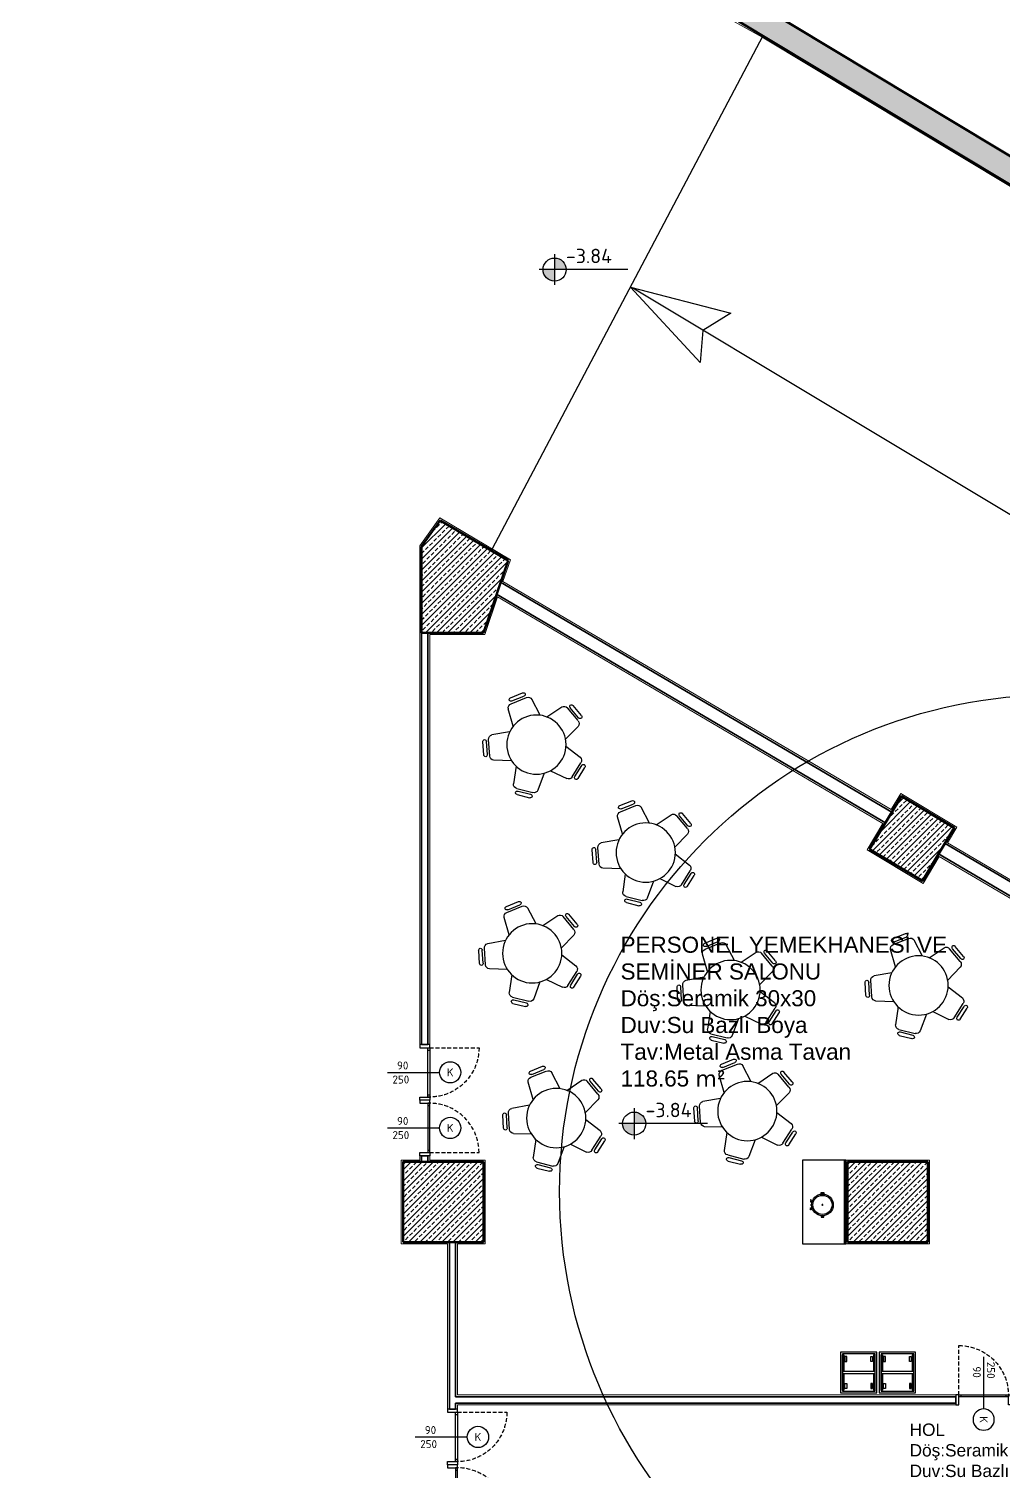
# Model space of a CAD drawing. Header units: millimetres. Extents: x 1443065 to 1517367, y 3763150 to 3779068.
# Drawn here: x 1464302 to 1465880, y 3768946 to 3771283 of the extents above; entities that cross this region are included whole.
import ezdxf
from ezdxf.enums import TextEntityAlignment as Align

# ---------------------------------------------------------------- set-up
doc = ezdxf.new("R2010")
doc.units = ezdxf.units.MM
doc.linetypes.add('HIDDEN', pattern=[9.525, 6.35, -3.175])
for name, color, linetype, lineweight in [('DUVAR', 2, 'Continuous', 35), ('MAHAL', 52, 'Continuous', 13), ('SIVA', 3, 'Continuous', 9), ('TASIYICI', 170, 'Continuous', 50), ('TEFRIS', 165, 'Continuous', 15)]:
    doc.layers.add(name, color=color, linetype=linetype, lineweight=lineweight)
for name, color, linetype in [('m-DOG_', 4, 'Continuous'), ('m-TAR_duvar', 8, 'Continuous'), ('m-TFR_vitrifiye', 1, 'Continuous'), ('m-TRF_', 1, 'Continuous'), ('m-YAZ_kot', 7, 'Continuous'), ('m-YAZ_poz', 7, 'Continuous'), ('MUTFAKEKİPMAN', 1, 'Continuous')]:
    doc.layers.add(name, color=color, linetype=linetype)
doc.styles.add('mono', font='isocpeur.ttf')
doc.styles.get("Standard").update_dxf_attribs({"font": 'arial.ttf'})

# ---------------------------------------------------------------- blocks, each defined once
blk = doc.blocks.new('m-plankot')
h = blk.add_hatch(color=256)
h.paths.add_polyline_path([(0, 0.144), (0, 0), (0.144, 0, 0.414214)])
h.paths.add_polyline_path([(0, -0.144), (0, 0), (-0.144, 0, 0.414214)])
for p, q in [((0, 0.192), (0, -0.192)), ((0.914, 0), (-0.192, 0))]:
    blk.add_line(p, q)
blk.add_circle((0, 0), 0.144)
blk.add_attdef('INCEKOT', (0.187, 0.1), '', height=0.18)
blk.add_attdef('KABAKOT', text='', height=0.18).set_placement((0.187, -0.1), align=Align.TOP_LEFT)
blk = doc.blocks.new('Ym-d5')
for p, q in [((-13.9, 37.5), (-7.7, 61)), ((-1.1, 64.9), (21.1, 61.4)), ((1.9, 67.5), (19.1, 64.7)), ((2.6, 72.3), (19.8, 69.6)), ((-60, 40.4), (-67.9, 24.8)), ((-51.9, 39), (-62.1, 19)), ((-22.2, 33.3), (-44.8, 42.1)), ((24.8, 31.4), (26.1, 55.6)), ((-55.7, 38.1), (-63.6, 22.6)), ((31.4, 24.8), (55.6, 26.1)), ((61.4, 21.1), (64.9, -1.1)), ((69.6, 19.8), (72.3, 2.6)), ((-40, -1.6), (-60.4, 11.6)), ((64.7, 19.1), (67.5, 1.9)), ((-38.5, -10.8), (-53.9, -29.6)), ((37.5, -13.9), (61, -7.7)), ((-53.1, -37.3), (-37.3, -53.1)), ((-10.8, -38.5), (-29.6, -53.9)), ((33.3, -22.2), (42.1, -44.8)), ((-56.9, -44.6), (-44.6, -56.9)), ((-53.5, -41.2), (-41.2, -53.5)), ((-1.6, -40), (11.6, -60.4)), ((39, -51.9), (19, -62.1)), ((38.1, -55.7), (22.6, -63.6)), ((40.4, -60), (24.8, -67.9))]:
    blk.add_line(p, q)
blk.add_circle((0, 0), 40)
for centre, radius, start, end in [((-2, 59), 6, 81, 160.4195), ((2.2, 69.3), 3, 81, 160.4195), ((2.3, 70.4), 3, 181.5805, 261), ((19.5, 67.7), 3, 261, 340.4195), ((19.4, 66.6), 3, 1.5805, 81), ((20.1, 55.5), 6, 1.5805, 81), ((-57.4, 39), 3, 73.5805, 153), ((-58.3, 39.5), 3, 333, 52.4195), ((-46.5, 36.3), 6, 73.5805, 153), ((-65.3, 23.5), 3, 153, 232.4195), ((-66.3, 24), 3, 253.5805, 333), ((55.5, 20.1), 6, 9, 88.4195), ((67.7, 19.5), 3, 109.5805, 189), ((66.6, 19.4), 3, 9, 88.4195), ((-56.7, 16.3), 6, 153, 232.4195), ((70.4, 2.3), 3, 189, 268.4195), ((69.3, 2.2), 3, 289.5805, 9), ((59, -2), 6, 289.5805, 9), ((-48.9, -33), 6, 145.5805, 225), ((-54.8, -42.5), 3, 145.5805, 225), ((-55.6, -43.3), 3, 45, 124.4195), ((-42.5, -54.8), 3, 225, 304.4195), ((-43.3, -55.6), 3, 325.5805, 45), ((-33, -48.9), 6, 225, 304.4195), ((39.5, -58.3), 3, 37.5805, 117), ((36.3, -46.5), 6, 297, 16.4195), ((39, -57.4), 3, 297, 16.4195), ((16.3, -56.7), 6, 217.5805, 297), ((24, -66.3), 3, 117, 196.4195), ((23.5, -65.3), 3, 217.5805, 297)]:
    blk.add_arc(centre, radius, start, end)
blk = doc.blocks.new('90lık Kqpı')
at = {"layer": 'm-DOG_', "linetype": 'HIDDEN'}
blk.add_line((-8, -5), (-88, -5), dxfattribs=at)
at = {"layer": 'm-DOG_'}
for p, q in [((-5, -8.8), (-8, -8.8)), ((-5, -81.2), (-8, -81.2))]:
    blk.add_line(p, q, dxfattribs=at)
for points in [[(8, 0), (8, -5), (-8, -5), (-8, 0)], [(-8, -5), (-8, -85), (-5, -85), (-5, -5)], [(8, -90), (8, -85), (-8, -85), (-8, -90)]]:
    blk.add_lwpolyline(points, close=True, dxfattribs=at)
at = {"layer": 'm-DOG_', "linetype": 'HIDDEN'}
blk.add_arc((-8, -5), 80, 180, 270, dxfattribs=at)
blk = doc.blocks.new('m-penpoz')
blk.add_line((0, -1.625), (0, 0))
blk.add_circle((0, 0.332), 0.332)
blk.add_attdef('POZNO', text='', height=0.18).set_placement((0, 0.332), align=Align.MIDDLE)
blk.add_attdef('WIDTH', text='', height=0.18, rotation=90).set_placement((0, -1.625), align=Align.BOTTOM_LEFT)
blk.add_attdef('HEIGHT', text='', height=0.18, rotation=90).set_placement((0.069, -1.625), align=Align.TOP_LEFT)
blk = doc.blocks.new('A$C1DB128EF')
at = {"layer": 'MUTFAKEKİPMAN'}
for points in [[(0, 0), (59, 0), (59, 66), (0, 66)], [(3, 3), (56, 3), (56, 63), (3, 63)], [(7, 59), (7, 51), (10.1, 51), (10.1, 59)], [(52, 59), (52, 51), (48.9, 51), (48.9, 59)], [(3, 31.5), (56, 31.5), (56, 34.5), (3, 34.5)], [(7, 7), (7, 15), (10.1, 15), (10.1, 7)], [(52, 7), (52, 15), (48.9, 15), (48.9, 7)]]:
    blk.add_lwpolyline(points, close=True, dxfattribs=at)
for points in [[(5.6, 31.5), (5.6, 4.4), (3, 4.4), (3, 61.4), (5.6, 61.4), (5.6, 34.5)], [(53.4, 31.5), (53.4, 4.4), (56, 4.4), (56, 61.4), (53.4, 61.4), (53.4, 34.5)]]:
    blk.add_lwpolyline(points, dxfattribs=at)
blk = doc.blocks.new('A$C3EB83658')
at = {"layer": 'MUTFAKEKİPMAN'}
for points in [[(12, 36.8), (14.6, 36.5), (14.6, 35.9), (12, 35.7)], [(28, 36.8), (25.4, 36.5), (25.4, 35.9), (28, 35.7)], [(2.5, 19.7), (0, 19.7), (0, 15.3), (2.5, 15.3)], [(2, 19.2), (0.5, 19.2), (0.5, 15.8), (2, 15.8)], [(37.5, 19.7), (40, 19.7), (40, 15.3), (37.5, 15.3)], [(38, 19.2), (39.5, 19.2), (39.5, 15.8), (38, 15.8)]]:
    blk.add_lwpolyline(points, close=True, dxfattribs=at)
for points in [[(14, 36.6), (14, 37)], [(14, 37), (15.1, 37), (15.1, 34.3)], [(14, 33.9), (14, 35.9)], [(19.9, 35.5), (19.9, 35)], [(26.1, 37), (25, 37), (25, 34.3)], [(26.1, 36.6), (26.1, 37)], [(26.1, 33.9), (26.1, 35.9)]]:
    blk.add_lwpolyline(points, dxfattribs=at)
blk.add_lwpolyline([(20.7, 17.5, 1), (19.2, 17.5, 1)], format="xyb", close=True, dxfattribs=at)
for centre, radius in [((20, 17.5), 17.5), ((20, 17.5), 15.5), ((19.9, 36), 0.469)]:
    blk.add_circle(centre, radius, dxfattribs=at)

msp = doc.modelspace()

# ---------------------------------------------------------------- hatches: boundary and pattern name
at = {"layer": 'm-TAR_duvar'}
h = msp.add_hatch(dxfattribs=at)
h.set_pattern_fill('ANSI33', color=256, scale=2)
h.set_pattern_definition([(45, (41376.276, -87954.952), (-8.98025612, 8.98025612), []), (45, (41385.256, -87954.952), (-8.98025612, 8.98025612), [6.35, -3.175])])
h.paths.add_polyline_path([(1468550.3, 3768891.3), (1468533.1, 3769060.2), (1468496, 3769225), (1468434.7, 3769382.6), (1468352.7, 3769530.2), (1468251.2, 3769665), (1468131.7, 3769783.5), (1467995.5, 3769884.9), (1467847.4, 3769966), (1467615.4, 3770075.2), (1467161.9, 3770314.5), (1466940.5, 3770444.6), (1465472.8, 3771328.6), (1465005.3, 3771588), (1464791.1, 3771685.5), (1464519.4, 3771809), (1464165, 3771939.6), (1462653.6, 3772143), (1461191.1, 3772002.7), (1458848.1, 3771120.2), (1458902.1, 3764847.1), (1468605.7, 3764847.1)])
h.paths.add_polyline_path([(1458941.8, 3764887.1), (1458888.4, 3771092.6), (1461200.2, 3771963.4), (1462652.9, 3772102.8), (1464155.3, 3771900.6), (1464504.2, 3771772), (1464774.5, 3771649), (1464987.3, 3771552.3), (1465452.8, 3771294), (1466920.1, 3770410.2), (1467142.5, 3770279.6), (1467597.5, 3770039.4), (1467829.3, 3769930.3), (1467973.8, 3769851.2), (1468105.5, 3769753.1), (1468221, 3769638.7), (1468319.1, 3769508.3), (1468398.4, 3769365.5), (1468457.6, 3769213.3), (1468493.5, 3769053.8), (1468510.3, 3768889), (1468565.1, 3764887.1)], flags=16)
h.paths.add_polyline_path([(1465758.1, 3765847.1), (1465638.1, 3765847.1), (1465638.1, 3765967.1), (1465758.1, 3765967.1)], flags=0)
h.paths.add_polyline_path([(1466538.2, 3765847.1), (1466538.2, 3765967.1), (1466658.2, 3765967.1), (1466658.2, 3765847.1)], flags=0)
h.paths.add_polyline_path([(1465038.1, 3765847.1), (1464918.1, 3765847.1), (1464918.1, 3765967.1), (1465038.1, 3765967.1)], flags=0)
h.paths.add_polyline_path([(1465758.2, 3766436.6), (1465658.2, 3766436.6), (1465658.2, 3766536.6), (1465658.3, 3766671), (1465038.2, 3766671), (1465038.2, 3766536.6), (1465038.2, 3766436.6), (1464938.2, 3766436.6), (1464938.2, 3766536.6), (1464983.2, 3766536.6), (1464983.2, 3766716), (1465668.3, 3766716), (1465668.3, 3766726), (1465713.3, 3766726), (1465713.3, 3766716), (1465713.3, 3766536.6), (1465758.2, 3766536.6)], flags=0)
h.paths.add_polyline_path([(1467471.2, 3765317.1), (1467471.2, 3765377.1), (1467531.2, 3765377.1), (1467531.2, 3765317.1)], flags=0)
h.paths.add_polyline_path([(1466538.2, 3766436.6), (1466538.2, 3766556.6), (1466658.2, 3766556.6), (1466658.2, 3766436.6)], flags=0)
h.paths.add_polyline_path([(1467431.1, 3765847.1), (1467431.1, 3765947.1), (1467531.1, 3765947.1), (1467531.1, 3765847.1)], flags=0)
h.paths.add_polyline_path([(1465713.3, 3766816), (1465668.3, 3766816), (1465668.3, 3767203.2), (1464983.2, 3767203.2), (1464983.2, 3767446.6), (1465043.2, 3767446.6), (1465043.2, 3767406.6), (1465023.2, 3767406.6), (1465023.2, 3767243.3), (1465673.3, 3767243.3), (1465673.3, 3767406.6), (1465653.3, 3767406.6), (1465653.3, 3767446.6), (1465713.3, 3767446.6), (1465713.3, 3767203.2)], flags=0)
h.paths.add_polyline_path([(1464158.2, 3765847.1), (1464038.2, 3765847.1), (1464038.2, 3765967.1), (1464158.2, 3765967.1)], flags=0)
h.paths.add_polyline_path([(1464028.1, 3765847.1), (1463928.1, 3765847.1), (1463928.1, 3765947.1), (1464028.1, 3765947.1)], flags=0)
h.paths.add_polyline_path([(1467965.6, 3765317.1), (1467965.6, 3765377.1), (1468025.6, 3765377.1), (1468025.6, 3765317.1)], flags=0)
h.paths.add_polyline_path([(1467431.1, 3766436.6), (1467431.1, 3766536.6), (1467531.1, 3766536.6), (1467531.1, 3766436.6)], flags=0)
h.paths.add_polyline_path([(1467965.6, 3765847.1), (1467965.6, 3765907.1), (1468025.6, 3765907.1), (1468025.6, 3765847.1)], flags=0)
h.paths.add_polyline_path([(1464158.2, 3766436.6), (1464038.2, 3766436.6), (1464038.2, 3766556.6), (1464158.2, 3766556.6)], flags=0)
h.paths.add_polyline_path([(1466538.2, 3767196.6), (1466538.2, 3767316.6), (1466658.2, 3767316.6), (1466658.2, 3767196.6)], flags=0)
h.paths.add_polyline_path([(1464028.2, 3766436.6), (1463928.2, 3766436.6), (1463928.2, 3766536.6), (1464028.2, 3766536.6)], flags=0)
h.paths.add_polyline_path([(1463339.9, 3765847.1), (1463239.9, 3765847.1), (1463239.9, 3765947.1), (1463339.9, 3765947.1)], flags=0)
h.paths.add_polyline_path([(1467431.1, 3767196.6), (1467431.1, 3767296.6), (1467531.1, 3767296.6), (1467531.1, 3767196.6)], flags=0)
h.paths.add_polyline_path([(1464158.2, 3767196.6), (1464038.2, 3767196.6), (1464038.2, 3767316.6), (1464158.2, 3767316.6)], flags=0)
h.paths.add_polyline_path([(1464028.2, 3767196.6), (1463928.2, 3767196.6), (1463928.2, 3767296.6), (1464028.2, 3767296.6)], flags=0)
h.paths.add_polyline_path([(1465713.3, 3767847.6), (1465653.3, 3767847.6), (1465653.3, 3767887.6), (1465673.3, 3767887.6), (1465673.3, 3768050.8), (1465023.2, 3768050.8), (1465023.2, 3767887.6), (1465043.2, 3767887.6), (1465043.2, 3767847.6), (1464983.2, 3767847.6), (1464983.2, 3768091), (1465668.3, 3768091), (1465668.3, 3768477.2), (1465713.3, 3768477.2), (1465713.3, 3768091)], flags=0)
h.paths.add_polyline_path([(1463339.9, 3766436.6), (1463239.9, 3766436.6), (1463239.9, 3766536.6), (1463339.9, 3766536.6)], flags=0)
h.paths.add_polyline_path([(1466538.2, 3767976.6), (1466538.2, 3768096.6), (1466658.2, 3768096.6), (1466658.2, 3767976.6)], flags=0)
h.paths.add_polyline_path([(1467431.1, 3767996.6), (1467431.1, 3768096.6), (1467531.1, 3768096.6), (1467531.1, 3767996.6)], flags=0)
h.paths.add_polyline_path([(1462493.5, 3765847.1), (1462333.5, 3765847.1), (1462333.5, 3765947.1), (1462448.5, 3765947.1), (1462448.5, 3766436.6), (1462333.5, 3766436.6), (1462333.5, 3766536.6), (1462493.5, 3766536.6), (1462493.5, 3766436.6), (1462493.5, 3765947.1)], flags=0)
h.paths.add_polyline_path([(1464158.2, 3767976.6), (1464038.2, 3767976.6), (1464038.2, 3768096.6), (1464158.2, 3768096.6)], flags=0)
h.paths.add_polyline_path([(1464028.2, 3767996.6), (1463928.2, 3767996.6), (1463928.2, 3768096.6), (1464028.2, 3768096.6)], flags=0)
h.paths.add_polyline_path([(1465713.3, 3768567.2), (1465668.3, 3768567.2), (1465668.3, 3768577.2), (1464983.2, 3768577.2), (1464983.2, 3768756.6), (1464928.2, 3768756.6), (1464928.2, 3768856.6), (1465038.2, 3768856.6), (1465038.2, 3768756.6), (1465038.2, 3768622.2), (1465658.3, 3768622.2), (1465658.3, 3768756.6), (1465658.2, 3768756.6), (1465658.2, 3768856.6), (1465758.2, 3768856.6), (1465758.2, 3768756.6), (1465713.3, 3768756.6), (1465713.3, 3768577.2)], flags=0)
h.paths.add_polyline_path([(1465758.2, 3768756.6), (1465658.2, 3768756.6), (1465658.2, 3768856.6), (1465758.2, 3768856.6)], flags=0)
h.paths.add_polyline_path([(1466538.2, 3768736.6), (1466538.2, 3768856.6), (1466658.2, 3768856.6), (1466658.2, 3768736.6)], flags=0)
h.paths.add_polyline_path([(1462493.6, 3767196.6), (1462333.6, 3767196.6), (1462333.6, 3767296.6), (1462493.6, 3767296.6)], flags=0)
h.paths.add_polyline_path([(1467431.1, 3768756.6), (1467431.1, 3768856.6), (1467531.1, 3768856.6), (1467531.1, 3768756.6)], flags=0)
h.paths.add_polyline_path([(1464158.2, 3768736.6), (1464038.2, 3768736.6), (1464038.2, 3768856.6), (1464158.2, 3768856.6)], flags=0)
h.paths.add_polyline_path([(1461693.5, 3765847.1), (1461593.5, 3765847.1), (1461593.5, 3765947.1), (1461693.5, 3765947.1)], flags=0)
h.paths.add_polyline_path([(1464028.2, 3768756.6), (1463928.2, 3768756.6), (1463928.2, 3768856.6), (1464028.2, 3768856.6)], flags=0)
h.paths.add_polyline_path([(1467500.3, 3768902.5), (1467448.9, 3768933.4), (1467479.8, 3768984.9), (1467531.2, 3768954)], flags=0)
h.paths.add_polyline_path([(1465758.2, 3769327.1), (1465638.2, 3769327.1), (1465638.2, 3769447.1), (1465758.2, 3769447.1)], flags=0)
h.paths.add_polyline_path([(1461693.5, 3766436.6), (1461593.5, 3766436.6), (1461593.5, 3766536.6), (1461693.5, 3766536.6)], flags=0)
h.paths.add_polyline_path([(1465038.2, 3769327.1), (1464918.2, 3769327.1), (1464918.2, 3769447.1), (1465038.2, 3769447.1)], flags=0)
h.paths.add_polyline_path([(1462493.5, 3767996.6), (1462333.5, 3767996.6), (1462333.5, 3768096.6), (1462493.5, 3768096.6)], flags=0)
h.paths.add_polyline_path([(1463339.9, 3768756.6), (1463239.9, 3768756.6), (1463239.9, 3768856.6), (1463339.9, 3768856.6)], flags=0)
h.paths.add_polyline_path([(1464158.2, 3769327.1), (1464038.2, 3769327.1), (1464038.2, 3769447.1), (1464158.2, 3769447.1)], flags=0)
h.paths.add_polyline_path([(1461693.5, 3767196.6), (1461593.5, 3767196.6), (1461593.5, 3767296.6), (1461693.5, 3767296.6)], flags=0)
h.paths.add_polyline_path([(1464028.2, 3769347.1), (1463928.2, 3769347.1), (1463928.2, 3769447.1), (1464028.2, 3769447.1)], flags=0)
h.paths.add_polyline_path([(1462493.5, 3768676.6), (1462393.5, 3768676.6), (1462393.5, 3768856.6), (1462493.5, 3768856.6)], flags=0)
h.paths.add_polyline_path([(1463339.9, 3769347.1), (1463239.9, 3769347.1), (1463239.9, 3769447.1), (1463339.9, 3769447.1)], flags=0)
h.paths.add_polyline_path([(1460793.5, 3765847.1), (1460693.5, 3765847.1), (1460693.5, 3765947.1), (1460793.5, 3765947.1)], flags=0)
h.paths.add_polyline_path([(1461693.5, 3767996.6), (1461593.5, 3767996.6), (1461593.5, 3768096.6), (1461693.5, 3768096.6)], flags=0)
h.paths.add_polyline_path([(1460793.5, 3766436.6), (1460693.5, 3766436.6), (1460693.5, 3766536.6), (1460793.5, 3766536.6)], flags=0)
h.paths.add_polyline_path([(1465038.2, 3770304.3), (1464938.2, 3770304.3), (1464938.2, 3770444.3), (1464968.2, 3770486.3), (1465078.2, 3770421.3)], flags=0)
h.paths.add_polyline_path([(1460793.5, 3767196.6), (1460693.5, 3767196.6), (1460693.5, 3767296.6), (1460793.5, 3767296.6)], flags=0)
h.paths.add_polyline_path([(1462493.5, 3769347.1), (1462393.5, 3769347.1), (1462393.5, 3769447.1), (1462493.5, 3769447.1)], flags=0)
h.paths.add_polyline_path([(1461693.5, 3768756.6), (1461593.5, 3768756.6), (1461593.5, 3768856.6), (1461693.5, 3768856.6)], flags=0)
h.paths.add_polyline_path([(1464138.2, 3770315.6), (1464038.2, 3770315.6), (1464038.2, 3770415.6), (1464138.2, 3770415.6)], flags=0)
h.paths.add_polyline_path([(1464028.2, 3770315.6), (1463928.2, 3770315.6), (1463928.2, 3770415.6), (1464028.2, 3770415.6)], flags=0)
h.paths.add_polyline_path([(1460053.5, 3765847.1), (1459893.5, 3765847.1), (1459893.5, 3765947.1), (1459893.5, 3766436.6), (1459893.5, 3766536.6), (1459893.6, 3767196.6), (1459893.6, 3767296.6), (1459893.5, 3767996.6), (1459893.5, 3768096.6), (1460053.5, 3768096.6), (1460053.5, 3767996.6), (1459923.5, 3767996.6), (1459923.6, 3767296.6), (1460053.6, 3767296.6), (1460053.6, 3767196.6), (1459923.6, 3767196.6), (1459923.6, 3766536.6), (1460053.5, 3766536.6), (1460053.5, 3766436.6), (1459938.5, 3766436.6), (1459938.5, 3765947.1), (1460053.5, 3765947.1)], flags=0)
h.paths.add_polyline_path([(1460793.5, 3767996.6), (1460693.5, 3767996.6), (1460693.5, 3768096.6), (1460793.5, 3768096.6)], flags=0)
h.paths.add_polyline_path([(1463339.9, 3770315.6), (1463239.9, 3770315.6), (1463239.9, 3770415.6), (1463339.9, 3770415.6)], flags=0)
h.paths.add_polyline_path([(1461693.5, 3769347.1), (1461593.5, 3769347.1), (1461593.5, 3769447.1), (1461693.5, 3769447.1)], flags=0)
h.paths.add_polyline_path([(1464138.2, 3770936.7), (1464038.2, 3770936.7), (1464038.2, 3771036.7), (1464138.2, 3771036.7)], flags=0)
h.paths.add_polyline_path([(1464028.2, 3770936.7), (1463928.2, 3770936.7), (1463928.2, 3771036.7), (1464028.2, 3771036.7)], flags=0)
h.paths.add_polyline_path([(1460793.5, 3768756.6), (1460693.5, 3768756.6), (1460693.5, 3768811.6), (1459993.5, 3768811.6), (1459993.5, 3768676.6), (1459893.5, 3768676.6), (1459893.5, 3768856.6), (1459993.5, 3768856.6), (1460693.5, 3768856.6), (1460793.5, 3768856.6)], flags=0)
h.paths.add_polyline_path([(1462493.5, 3770315.6), (1462393.5, 3770315.6), (1462393.5, 3770415.6), (1462493.5, 3770415.6)], flags=0)
h.paths.add_polyline_path([(1463339.9, 3770936.7), (1463239.9, 3770936.7), (1463239.9, 3771036.7), (1463339.9, 3771036.7)], flags=0)
h.paths.add_polyline_path([(1460793.5, 3769347.1), (1460693.5, 3769347.1), (1460693.5, 3769447.1), (1460793.5, 3769447.1)], flags=0)
h.paths.add_polyline_path([(1461693.5, 3770315.6), (1461593.5, 3770315.6), (1461593.5, 3770415.6), (1461693.5, 3770415.6)], flags=0)
h.paths.add_polyline_path([(1462493.5, 3770936.7), (1462393.5, 3770936.7), (1462393.5, 3771036.7), (1462493.5, 3771036.7)], flags=0)
h.paths.add_polyline_path([(1461693.5, 3770936.7), (1461593.5, 3770936.7), (1461593.5, 3770994.8), (1460806.6, 3770749.4), (1460358.5, 3770578.5), (1460343.5, 3770615.6), (1460793.5, 3770787.2), (1461593.5, 3771036.7), (1461593.5, 3771036.7), (1461693.5, 3771036.7)], flags=0)
h.paths.add_polyline_path([(1459993.5, 3769347.1), (1459893.5, 3769347.1), (1459893.5, 3769447.1), (1459993.5, 3769447.1)], flags=0)
h.paths.add_polyline_path([(1460793.5, 3770315.6), (1460693.5, 3770315.6), (1460693.5, 3770415.6), (1460793.5, 3770415.6)], flags=0)
h.paths.add_polyline_path([(1462415.8, 3771597.8), (1461615.9, 3771521.2), (1461308.5, 3771491.7), (1461247.2, 3771468.2), (1460800.7, 3771300), (1460725.7, 3771271.8), (1460425.4, 3771158.6), (1460350.6, 3771130.5), (1460336.5, 3771167.9), (1460411.4, 3771196.1), (1460711.7, 3771309.2), (1460786.5, 3771337.4), (1461232.8, 3771505.5), (1461299.2, 3771531), (1461612.1, 3771561), (1462412.1, 3771637.6), (1462491.6, 3771645.3), (1462495.4, 3771605.5)], flags=0)
h.paths.add_polyline_path([(1459993.5, 3770315.6), (1459893.5, 3770315.6), (1459893.5, 3770415.6), (1459993.5, 3770415.6)], flags=0)
h.paths.add_polyline_path([(1459414.3, 3770330.6), (1459374.3, 3770330.6), (1459374.3, 3770415.6), (1459414.3, 3770415.6)], flags=0)
h.paths.add_polyline_path([(1459975.5, 3770989.2), (1459900.6, 3770961), (1459886.5, 3770998.4), (1459961.4, 3771026.6)], flags=0)
h.paths.add_polyline_path([(1459413.8, 3770633.3), (1459373.8, 3770633.3), (1459373.8, 3770676.3), (1459378, 3770719), (1459393.1, 3770759.3), (1459416.1, 3770795.7), (1459446, 3770826.7), (1459481.5, 3770851), (1459521.2, 3770867.7), (1459563.8, 3770875.8), (1459576.8, 3770837.3), (1459541.3, 3770830.1), (1459508, 3770815.9), (1459478.1, 3770795.4), (1459452.8, 3770769.4), (1459433, 3770739), (1459419.6, 3770705.3), (1459414.8, 3770670.8)], flags=0)
h = msp.add_hatch(dxfattribs=at)
h.set_pattern_fill('ANSI33', color=256, scale=2)
h.set_pattern_definition([(45, (41376.276, -87954.95), (-8.98025612, 8.98025612), []), (45, (41385.256, -87954.95), (-8.98025612, 8.98025612), [6.35, -3.175])])
h.paths.add_polyline_path([(1464938.2, 3770444.3), (1464938.2, 3770304.3), (1465038.2, 3770304.3), (1465078.2, 3770421.3), (1464968.2, 3770486.3)])
h = msp.add_hatch(dxfattribs=at)
h.set_pattern_fill('ANSI33', color=256, scale=2)
h.set_pattern_definition([(45, (41376.287, -87954.841), (-8.98025612, 8.98025612), []), (45, (41385.268, -87954.841), (-8.98025612, 8.98025612), [6.35, -3.175])])
h.paths.add_polyline_path([(1465663.9, 3769954), (1465749.6, 3769902.5), (1465801.1, 3769988.2), (1465715.4, 3770039.8)])
h = msp.add_hatch(dxfattribs=at)
h.set_pattern_fill('ANSI33', color=256, scale=2)
h.set_pattern_definition([(45, (42246.28, -87954.843), (-8.98025612, 8.98025612), []), (45, (42255.26, -87954.843), (-8.98025612, 8.98025612), [6.35, -3.175])])
h.paths.add_polyline_path([(1464908.2, 3769317.3), (1465038.2, 3769317.3), (1465038.2, 3769447.2), (1464908.2, 3769447.2)])
h = msp.add_hatch(dxfattribs=at)
h.set_pattern_fill('ANSI33', color=256, scale=2)
h.set_pattern_definition([(45, (42966.28, -87954.843), (-8.98025612, 8.98025612), []), (45, (42975.26, -87954.843), (-8.98025612, 8.98025612), [6.35, -3.175])])
h.paths.add_polyline_path([(1465628.2, 3769317.3), (1465758.2, 3769317.3), (1465758.2, 3769447.2), (1465628.2, 3769447.2)])

# ---------------------------------------------------------------- linework, layer by layer
at = {"layer": 'DUVAR'}
for p, q in [((1465066.2, 3770386.1), (1465699.8, 3770013.8)), ((1465059.6, 3770366.8), (1465689.5, 3769996.6)), ((1464938.2, 3770304.3), (1464938.2, 3769637.2)), ((1464948.2, 3770304.3), (1464948.2, 3769637.2)), ((1465786.1, 3769963.1), (1466547.7, 3769515.6)), ((1465775.7, 3769946), (1466538.8, 3769497.6)), ((1464948.2, 3769637.2), (1464938.2, 3769637.2)), ((1464938.2, 3769457.2), (1464938.2, 3769447.2)), ((1464948.2, 3769457.2), (1464938.2, 3769457.2)), ((1464948.2, 3769457.2), (1464948.2, 3769447.2)), ((1464983.2, 3769317.3), (1464983.2, 3769046.6)), ((1464993.2, 3769317.3), (1464993.2, 3769066.6)), ((1464993.2, 3769066.6), (1465803.7, 3769066.6)), ((1465803.7, 3769066.6), (1465803.7, 3769056.6)), ((1464983.2, 3769046.6), (1464993.2, 3769046.6)), ((1464993.2, 3769056.6), (1464993.2, 3769046.6)), ((1464993.2, 3769056.6), (1465803.7, 3769056.6))]:
    msp.add_line(p, q, dxfattribs=at)
at = {"layer": 'm-TFR_vitrifiye'}
for p, q in [((1465052.6, 3770440), (1465491.5, 3771271.6)), ((1465280.5, 3770863.1), (1466895.1, 3769893.1))]:
    msp.add_line(p, q, dxfattribs=at)
msp.add_lwpolyline([(1465276.4, 3770864.1), (1465439.1, 3770822), (1465393.6, 3770793.7), (1465389.6, 3770742.1), (1465276.4, 3770864.1)], dxfattribs=at)
msp.add_lwpolyline([(1465276.4, 3770864.1), (1465439.1, 3770822), (1465393.6, 3770793.7), (1465389.6, 3770742.1), (1465276.4, 3770864.1)], dxfattribs=at)
msp.add_circle((1465966.7, 3769399.1), 804.9, dxfattribs=at)
at = {"layer": 'MUTFAKEKİPMAN'}
for points in [[(1465625.2, 3769314.3), (1465625.2, 3769450.2), (1465555.2, 3769450.2), (1465555.2, 3769314.3)], [(1465623.2, 3769314.3), (1465623.2, 3769450.2), (1465625.2, 3769450.2), (1465625.2, 3769314.3)]]:
    msp.add_lwpolyline(points, close=True, dxfattribs=at)
at = {"layer": 'SIVA'}
for points in [[(1459157.8, 3771190.9), (1461200.9, 3771960.5), (1462652.8, 3772099.7), (1464154.6, 3771897.6), (1464503.1, 3771769.2), (1464985.9, 3771549.6), (1465490, 3771269), (1467104.4, 3770298.5), (1467596.1, 3770036.8), (1467827.8, 3769927.7), (1467972.5, 3769848.4), (1468103.3, 3769751), (1468218.9, 3769636.4), (1468316.4, 3769507), (1468395.8, 3769364), (1468454.8, 3769212), (1468490.5, 3769053.6), (1468507.3, 3768889), (1468560.4, 3765010.1)], [(1464935.2, 3769637.2), (1464935.2, 3770445.3), (1464967.4, 3770490.3), (1465081.9, 3770422.7), (1465069.8, 3770387.4), (1465698.8, 3770017.9), (1465714.4, 3770043.8), (1465805.2, 3769989.2), (1465790.2, 3769964.2), (1466546.4, 3769519.8), (1466556.9, 3769541.1), (1466701.6, 3769453.2), (1466695.8, 3769432), (1467428.2, 3769001.7)], [(1464951.2, 3769637.2), (1464951.2, 3770301.3), (1465040.4, 3770301.3), (1465061.2, 3770362.3), (1465685.4, 3769995.6), (1465659.8, 3769952.9), (1465750.6, 3769898.3), (1465776.8, 3769941.9), (1466534.9, 3769496.4), (1466525.1, 3769476.5), (1466525.1, 3769069.6), (1465983.7, 3769069.6)], [(1464980.2, 3769046.6), (1464980.2, 3769314.3), (1464905.2, 3769314.3), (1464905.2, 3769450.2), (1464935.2, 3769450.2), (1464935.2, 3769457.2)], [(1465803.7, 3769069.6), (1464996.2, 3769069.6), (1464996.2, 3769314.3), (1465041.2, 3769314.3), (1465041.2, 3769450.2), (1464951.2, 3769450.2), (1464951.2, 3769457.2)], [(1465803.7, 3769053.6), (1464996.2, 3769053.6), (1464996.2, 3769046.6)]]:
    msp.add_lwpolyline(points, dxfattribs=at)
msp.add_lwpolyline([(1465625.2, 3769314.3), (1465761.2, 3769314.3), (1465761.2, 3769450.2), (1465625.2, 3769450.2)], close=True, dxfattribs=at)
at = {"layer": 'TASIYICI'}
for p, q in [((1465472.8, 3771328.6), (1466940.5, 3770444.6)), ((1465452.2, 3771294.4), (1466919.9, 3770410.4)), ((1464968.2, 3770486.3), (1464938.2, 3770444.3)), ((1465078.2, 3770421.3), (1464968.2, 3770486.3)), ((1464938.2, 3770444.3), (1464938.2, 3770304.3)), ((1465038.2, 3770304.3), (1465078.2, 3770421.3)), ((1464938.2, 3770304.3), (1465038.2, 3770304.3))]:
    msp.add_line(p, q, dxfattribs=at)
for points in [[(1465663.9, 3769953.9), (1465749.6, 3769902.4), (1465801.1, 3769988.1), (1465715.4, 3770039.6)], [(1464908.2, 3769317.3), (1465038.2, 3769317.3), (1465038.2, 3769447.2), (1464908.2, 3769447.2)], [(1465628.2, 3769317.3), (1465758.2, 3769317.3), (1465758.2, 3769447.2), (1465628.2, 3769447.2)]]:
    msp.add_lwpolyline(points, close=True, dxfattribs=at)

# ---------------------------------------------------------------- block references
at = {"layer": 'm-TRF_', "xscale": -1.199999999999999, "yscale": 1.199999999999999, "zscale": 1.199999999999999, "rotation": 156.8601864170764}
for p in [(1465124.1, 3770123.1), (1465301.2, 3769948.3), (1465117.3, 3769785), (1465743.3, 3769733), (1465438.7, 3769725.6), (1465156.3, 3769518.2), (1465465.8, 3769529.5)]:
    msp.add_blockref('Ym-d5', p, dxfattribs=at)
at = {"layer": 'm-YAZ_kot'}
ref = msp.add_blockref('m-plankot', (1465153.6, 3770892.7), dxfattribs=dict(at, xscale=129.9375, yscale=129.9375, zscale=129.9375))
ref.add_attrib('INCEKOT', '-3.84', dxfattribs={"layer": '0', "height": 23.39, "rotation": 0, "style": 'mono'}).set_placement((1465172, 3770896), align=Align.BOTTOM_LEFT)
ref = msp.add_blockref('m-plankot', (1465282.5, 3769509.2), dxfattribs=dict(at, xscale=129.9375, yscale=129.9375, zscale=129.9375))
ref.add_attrib('INCEKOT', '-3.84', dxfattribs={"layer": '0', "height": 23.39, "rotation": 0, "style": 'mono'}).set_placement((1465300.9, 3769512.5), align=Align.BOTTOM_LEFT)
at = {"layer": 'm-YAZ_poz'}
ref = msp.add_blockref('m-penpoz', (1464967.2, 3769592.2), dxfattribs=dict(at, xscale=51.83999999999998, yscale=51.83999999999998, zscale=51.83999999999998, rotation=270.0004505966874))
ref.add_attrib('WIDTH', '90', dxfattribs={"layer": '0', "height": 12.96, "style": 'mono'}).set_placement((1464916.7, 3769593), align=Align.BOTTOM_RIGHT)
ref.add_attrib('HEIGHT', '250', dxfattribs={"layer": '0', "height": 12.96, "style": 'mono'}).set_placement((1464918.1, 3769570.2), align=Align.BOTTOM_RIGHT)
ref.add_attrib('POZNO', 'K', dxfattribs={"layer": '0', "height": 13, "style": 'mono'}).set_placement((1464984.4, 3769592.2), align=Align.MIDDLE_CENTER)
ref = msp.add_blockref('m-penpoz', (1464967.2, 3769502.2), dxfattribs=dict(at, xscale=51.83999999999998, yscale=51.83999999999998, zscale=51.83999999999998, rotation=270.0004505966874))
ref.add_attrib('WIDTH', '90', dxfattribs={"layer": '0', "height": 12.96, "style": 'mono'}).set_placement((1464916.7, 3769503), align=Align.BOTTOM_RIGHT)
ref.add_attrib('HEIGHT', '250', dxfattribs={"layer": '0', "height": 12.96, "style": 'mono'}).set_placement((1464918.1, 3769480.2), align=Align.BOTTOM_RIGHT)
ref.add_attrib('POZNO', 'K', dxfattribs={"layer": '0', "height": 13, "style": 'mono'}).set_placement((1464984.4, 3769502.2), align=Align.MIDDLE_CENTER)
ref = msp.add_blockref('m-penpoz', (1465848.7, 3769047), dxfattribs=dict(at, xscale=-51.83999999999998, yscale=51.83999999999998, zscale=51.83999999999998, rotation=179.9995494033126))
ref.add_attrib('WIDTH', '90', dxfattribs={"layer": '0', "height": 12.96, "rotation": 270, "style": 'mono'}).set_placement((1465827.2, 3769097.5), align=Align.BOTTOM_RIGHT)
ref.add_attrib('HEIGHT', '250', dxfattribs={"layer": '0', "height": 12.96, "rotation": 270, "style": 'mono'}).set_placement((1465850, 3769096.1), align=Align.BOTTOM_RIGHT)
ref.add_attrib('POZNO', 'K', dxfattribs={"layer": '0', "height": 13, "rotation": 270, "style": 'mono'}).set_placement((1465848.7, 3769029.7), align=Align.MIDDLE_CENTER)
ref = msp.add_blockref('m-penpoz', (1465012.2, 3769001.6), dxfattribs=dict(at, xscale=51.83999999999998, yscale=51.83999999999998, zscale=51.83999999999998, rotation=270.0004505966874))
ref.add_attrib('WIDTH', '90', dxfattribs={"layer": '0', "height": 12.96, "style": 'mono'}).set_placement((1464961.7, 3769002.4), align=Align.BOTTOM_RIGHT)
ref.add_attrib('HEIGHT', '250', dxfattribs={"layer": '0', "height": 12.96, "style": 'mono'}).set_placement((1464963.1, 3768979.6), align=Align.BOTTOM_RIGHT)
ref.add_attrib('POZNO', 'K', dxfattribs={"layer": '0', "height": 13, "style": 'mono'}).set_placement((1465029.4, 3769001.6), align=Align.MIDDLE_CENTER)
at = {"layer": 'MUTFAKEKİPMAN', "rotation": 90}
msp.add_blockref('A$C3EB83658', (1465605, 3769357.5), dxfattribs=at)
at = {"layer": 'MUTFAKEKİPMAN'}
for p in [(1465616.8, 3769073), (1465679.4, 3769073)]:
    msp.add_blockref('A$C1DB128EF', p, dxfattribs=at)
at = {"layer": 'TEFRIS', "color": 6, "lineweight": 18, "xscale": -1}
for p in [(1464943.2, 3769637.2), (1464988.2, 3769046.6)]:
    msp.add_blockref('90lık Kqpı', p, dxfattribs=at)
at = {"layer": 'TEFRIS', "color": 6, "lineweight": 18, "rotation": 180}
for p in [(1464943.2, 3769457.2), (1464988.2, 3768866.6)]:
    msp.add_blockref('90lık Kqpı', p, dxfattribs=at)
at = {"layer": 'TEFRIS', "color": 6, "lineweight": 18, "xscale": -1, "rotation": 90}
msp.add_blockref('90lık Kqpı', (1465803.7, 3769061.6), dxfattribs=at)

# ---------------------------------------------------------------- texts
at = {"layer": 'MAHAL', "attachment_point": 7}
for s, insert, char_height, width in [('\\pt219.999;{\\f@Arial Unicode MS|b0|i0|c162|p34;PERSONEL YEMEKHANES}İ{\\f@Arial Unicode MS|b0|i0|c162|p34; VE SEM}İ{\\f@Arial Unicode MS|b0|i0|c162|p34;NER SALONU\\P\\ptz;Dö}ş{\\f@Arial Unicode MS|b0|i0|c162|p34;:Seramik 30x30\\PDuv:Su Bazl}ı{\\f@Arial Unicode MS|b0|i0|c162|p34; Boya\\PTav:Metal Asma Tavan\\P118.65 \\fVerdana|b0|i0|c162|p34;m²}', (1465260.5, 3769568.9), 26, 661.233), ('\\pt220;{\\f@Arial Unicode MS|b0|i0|c162|p34;HOL \\P\\ptz;Dö}ş{\\f@Arial Unicode MS|b0|i0|c162|p34;:Seramik 30x30\\PDuv:Su Bazl}ı{\\f@Arial Unicode MS|b0|i0|c162|p34; Boya\\PTav:Metal Asma Tavan\\P86.85 \\fVerdana|b0|i0|c162|p34;m²}', (1465728.7, 3768869.7), 20, 312.955)]:
    msp.add_mtext(s, dxfattribs=dict(at, insert=insert, char_height=char_height, width=width))

doc.saveas('drawing.dxf')
